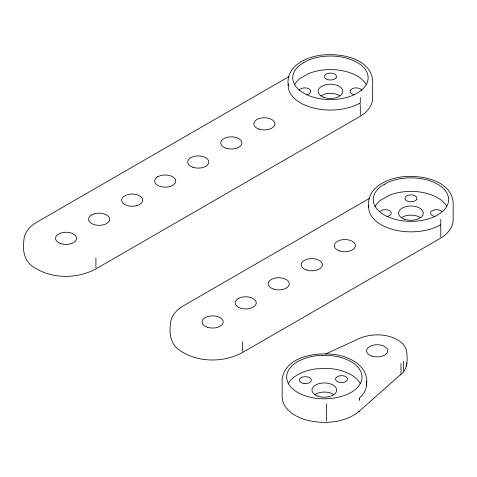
<?xml version="1.0" encoding="UTF-8"?>
<svg xmlns="http://www.w3.org/2000/svg" width="477" height="477" viewBox="0 0 477 477"><rect width="100%" height="100%" fill="white"/><g stroke="black" fill="none" stroke-linecap="round" stroke-linejoin="round"><path stroke-width="0.72" d="M400.251 374.862C407.43 370.235 407.585 361.101 406.899 353.505C406.905 349.081 404.472 345.02 401.115 342.277C389.733 333.608 373.61 333.029 360.523 337.943L325.439 354.113M406.368 366.664L406.47 366.032M406.792 363.987L406.899 363.355M366.533 385.166C369.711 364.428 345.801 354.465 328.748 354.012C311.26 353.046 285.431 358.221 282.14 378.768L282.14 396.005C282.008 409.522 296.056 417.524 307.629 420.303C324.926 424.399 345.169 422.866 359.312 411.192M358.919 411.55L400.65 374.499M320.854 95.96L322.19 95.15A12.36 7.137 0 0 1 338.241 94.923L339.648 95.692M401.342 217.75L402.677 216.94A12.36 7.137 0 0 1 418.728 216.713L420.136 217.482M288.973 76.612L36.848 222.169C30.105 225.997 23.892 232.603 23.85 240.79C22.419 250.133 24.363 260.77 32.627 266.404C50.634 279.021 76.064 279.301 95.305 269.249L359.664 116.621C366.408 112.793 372.62 106.186 372.662 98L372.662 80.273C370.349 59.643 344.549 54.008 327.258 54.712C309.972 54.938 285.27 64.532 288.233 85.687M369.478 198.39L183.436 305.799C176.687 309.627 170.48 316.233 170.432 324.42C169.007 333.763 170.951 344.406 179.209 350.035C197.216 362.651 222.646 362.931 241.887 352.879L440.152 238.411C446.895 234.589 453.108 227.976 453.15 219.79L453.15 202.063C450.837 181.433 425.037 175.798 407.74 176.502C390.46 176.728 365.758 186.322 368.721 207.477M306.377 94.714L307.832 94.368A6.028 3.482 0 0 0 307.832 88.334L306.377 87.989A6.028 3.482 0 0 0 298.996 90.451M386.865 216.504L388.32 216.159A6.028 3.482 0 0 0 388.32 210.124L386.865 209.779A6.028 3.482 0 0 0 380.086 211.4M354.518 94.714L353.063 94.368A6.028 3.482 0 0 1 353.063 88.334L354.518 87.989A6.028 3.482 0 0 1 361.906 90.451M435.006 216.504L433.551 216.159A6.028 3.482 0 0 1 433.551 210.124L435.006 209.779A6.028 3.482 0 0 1 441.791 211.4M440.784 219.295L440.784 224.715A42.214 24.375 0 0 1 430.099 229.193L427.088 229.997A42.214 24.375 0 0 1 368.852 205.569M440.784 237.021L440.784 227.177A3.017 1.741 60 0 0 440.164 225.072M403.482 361.268L403.482 371.118M400.99 363.546L400.99 373.396M360.302 97.505L360.302 102.925A42.214 24.375 0 0 1 349.611 107.403L346.606 108.207A42.214 24.375 0 0 1 288.364 83.779M360.302 115.231L360.302 105.387A3.017 1.741 60 0 0 359.676 103.282M326.375 403.846L326.375 421.084M242.495 341.657L242.495 351.501M95.913 258.027L95.913 267.871M294.601 84.626A37.689 21.763 0 0 1 299.955 78.562L308.297 73.744A37.689 21.763 0 0 1 366.294 84.626M375.089 206.416A37.689 21.763 0 0 1 380.443 200.352L388.779 195.534A37.689 21.763 0 0 1 446.782 206.416M288.239 383.83A37.689 21.763 0 0 1 316.645 368.787L328.426 368.459A37.689 21.763 0 0 1 360.344 383.663M314.748 394.694A12.36 7.137 0 0 1 323.072 392.1L325.016 392.076A12.36 7.137 0 0 1 333.542 394.437M366.211 381.344A42.214 24.375 0 0 1 365.811 388.964L365.066 390.83A42.214 24.375 0 0 1 359.646 397.782L359.646 400.245A3.017 2.063 48.4 0 0 359.306 398.885M336.196 377.54L335.665 378.398A6.028 3.482 0 0 0 343.404 382.447L344.823 382.059A6.028 3.482 0 0 0 345.616 376.556A6.028 3.482 0 0 0 336.196 377.54M336.273 77.453L335.671 78.294A6.028 3.482 0 0 1 325.225 78.294L324.622 77.453A6.028 3.482 0 0 1 330.448 73.07A6.028 3.482 0 0 1 336.273 77.453M416.761 199.243L416.159 200.084A6.028 3.482 0 0 1 405.712 200.084L405.11 199.243A6.028 3.482 0 0 1 410.935 194.86A6.028 3.482 0 0 1 416.761 199.243M91.65 214.942L90.576 215.67A10.554 6.094 0 0 0 91.65 223.558A10.554 6.094 0 0 0 105.316 224.178L106.574 223.558A10.554 6.094 0 0 0 106.574 214.942A10.554 6.094 0 0 0 91.65 214.942M157.744 176.782L156.671 177.51A10.554 6.094 0 0 0 157.183 185.046A10.554 6.094 0 0 0 169.997 186.519L171.41 186.018A10.554 6.094 0 0 0 172.674 176.782L171.41 176.162A10.554 6.094 0 0 0 157.744 176.782M238.232 298.572L237.158 299.3A10.554 6.094 0 0 0 238.232 307.188A10.554 6.094 0 0 0 251.898 307.808L253.156 307.188A10.554 6.094 0 0 0 253.156 298.572A10.554 6.094 0 0 0 238.232 298.572M303.921 62.493L299.955 65.021A37.689 21.763 0 0 0 322.613 99.097A37.689 21.763 0 0 0 367.314 73.285A37.689 21.763 0 0 0 308.297 60.203L303.921 62.493M384.408 184.289L380.443 186.811A37.689 21.763 0 0 0 403.101 220.887A37.689 21.763 0 0 0 447.802 195.075A37.689 21.763 0 0 0 388.779 181.993L384.408 184.289M136.953 205.599L135.42 205.963A10.554 6.094 0 0 1 124.7 204.478L123.621 203.751A10.554 6.094 0 0 1 128.897 194.377L130.507 194.151A10.554 6.094 0 0 1 138.366 195.242L139.624 195.862A10.554 6.094 0 0 1 136.953 205.599M322.524 355.413L316.645 355.741A37.689 21.763 0 0 0 293.754 389.763A37.689 21.763 0 0 0 356.903 387.998A37.689 21.763 0 0 0 328.426 355.413L322.524 355.413M304.082 383.55L302.597 383.24A6.028 3.482 0 0 1 300.892 377.808A6.028 3.482 0 0 1 310.426 378.261L311.099 379.084A6.028 3.482 0 0 1 304.082 383.55M60.788 243.604A10.554 6.094 0 0 0 76.618 238.327A10.554 6.094 0 0 0 60.788 233.056A10.554 6.094 0 0 0 60.788 243.604M323.698 97.332A12.36 7.137 0 0 0 342.796 91.733A12.36 7.137 0 0 0 324.855 84.989A12.36 7.137 0 0 0 323.698 97.332M259.077 129.124A10.554 6.094 0 0 0 274.907 123.847A10.554 6.094 0 0 0 259.077 118.57A10.554 6.094 0 0 0 259.077 129.124M192.982 167.284A10.554 6.094 0 0 0 208.813 162.007A10.554 6.094 0 0 0 192.982 156.73A10.554 6.094 0 0 0 192.982 167.284M226.026 148.204A10.554 6.094 0 0 0 241.857 142.927A10.554 6.094 0 0 0 226.026 137.65A10.554 6.094 0 0 0 226.026 148.204M306.514 269.994A10.554 6.094 0 0 0 322.345 264.717A10.554 6.094 0 0 0 306.514 259.44A10.554 6.094 0 0 0 306.514 269.994M339.564 250.914A10.554 6.094 0 0 0 355.395 245.637A10.554 6.094 0 0 0 339.564 240.36A10.554 6.094 0 0 0 339.564 250.914M207.37 327.24A10.554 6.094 0 0 0 223.2 321.963A10.554 6.094 0 0 0 207.37 316.686A10.554 6.094 0 0 0 207.37 327.24M273.464 289.074A10.554 6.094 0 0 0 289.295 283.803A10.554 6.094 0 0 0 273.464 278.526A10.554 6.094 0 0 0 273.464 289.074M404.186 219.122A12.36 7.137 0 0 0 423.278 213.523A12.36 7.137 0 0 0 405.337 206.779A12.36 7.137 0 0 0 404.186 219.122M317.575 396.065A12.36 7.137 0 0 0 336.679 390.484A12.36 7.137 0 0 0 318.749 383.723A12.36 7.137 0 0 0 317.575 396.065M371.78 356.057A10.554 6.094 0 0 0 387.723 350.899A10.554 6.094 0 0 0 372.018 345.503A10.554 6.094 0 0 0 371.78 356.057"/></g></svg>
